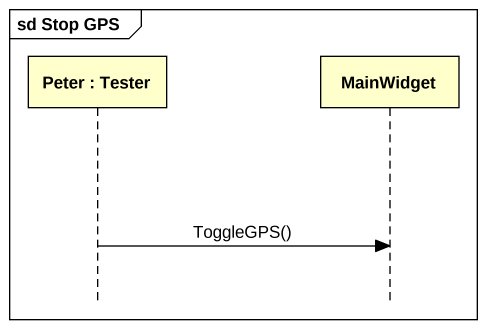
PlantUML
@startuml
mainframe sd Stop GPS
hide footbox
participant "Peter : Tester" as Peter
participant MainWidget

Peter -> MainWidget : ToggleGPS()
@enduml
